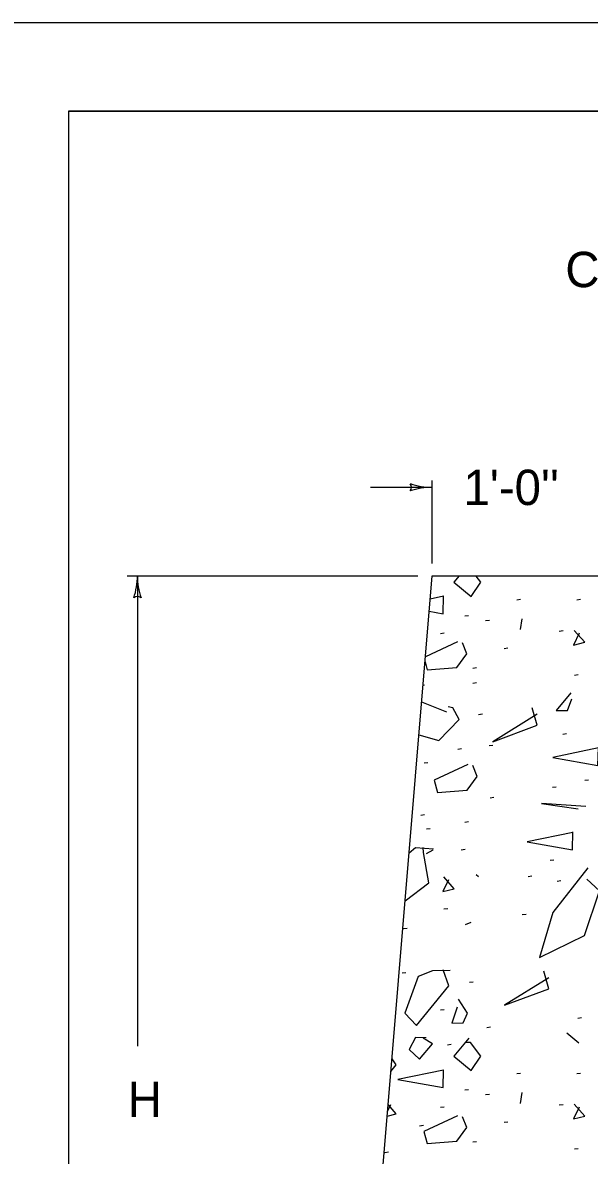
# Model space of a CAD drawing. Extents: x 997.6 to 1036.9, y 998.9 to 1022.7.
# Drawn here: x 1006.74 to 1009.94, y 1015.6 to 1022 of the extents above; entities that cross this region are included whole.
import ezdxf

# ---------------------------------------------------------------- set-up
doc = ezdxf.new("R2010")
doc.units = 0
for name, color, linetype in [('Level 1', 7, 'Continuous'), ('Level 10', 7, 'Continuous'), ('Level 11', 7, 'Continuous'), ('Level 14', 7, 'Continuous')]:
    doc.layers.add(name, color=color, linetype=linetype)

msp = doc.modelspace()

# ---------------------------------------------------------------- linework, layer by layer
at = {"layer": 'Level 1'}
for p, q in [((1009.0562, 1018.9413), (1009.0562, 1019.4105)), ((1008.7069, 1019.3727), (1009.0562, 1019.3727)), ((1007.3314, 1018.8727), (1008.9745, 1018.8727)), ((1007.3895, 1018.8727), (1007.3895, 1016.303)), ((1008.3895, 1010.8727), (1009.0562, 1018.8727)), ((1009.0562, 1018.8727), (1010.0562, 1018.8727)), ((1007.3895, 1016.303), (1007.3895, 1016.2119))]:
    msp.add_line(p, q, dxfattribs=at)
for points in [[(1009.2088, 1018.8713), (1009.1783, 1018.8353)], [(1009.1783, 1018.8353), (1009.277, 1018.7552)], [(1009.277, 1018.7552), (1009.3303, 1018.8353)], [(1009.3303, 1018.8353), (1009.3037, 1018.8704)], [(1009.1205, 1018.7563), (1009.0453, 1018.7408)], [(1009.1178, 1018.6577), (1009.1205, 1018.759)], [(1009.5556, 1018.7374), (1009.5342, 1018.7348)], [(1009.8939, 1018.7374), (1009.8726, 1018.7348)], [(1009.0394, 1018.6715), (1009.1178, 1018.6577)], [(1009.261, 1018.6458), (1009.2397, 1018.6431)], [(1009.5544, 1018.5685), (1009.5651, 1018.6298)], [(1009.3788, 1018.6196), (1009.3575, 1018.6169)], [(1009.7958, 1018.5607), (1009.7744, 1018.558)], [(1009.8858, 1018.5474), (1009.8538, 1018.4808), (1009.9178, 1018.4968), (1009.8591, 1018.5634)], [(1009.1982, 1018.4984), (1009.0181, 1018.4147)], [(1009.1236, 1018.5476), (1009.1023, 1018.5449)], [(1009.2515, 1018.4318), (1009.2275, 1018.4931)], [(1009.4836, 1018.4625), (1009.4622, 1018.4598)], [(1009.0156, 1018.3851), (1009.0274, 1018.341)], [(1009.1955, 1018.3543), (1009.2515, 1018.4318)], [(1009.0274, 1018.341), (1009.1955, 1018.3543)], [(1009.3068, 1018.3513), (1009.2855, 1018.3486)], [(1009.8808, 1018.312), (1009.8595, 1018.3093)], [(1009.0123, 1018.2531), (1009.0045, 1018.2521)], [(1009.3068, 1018.2662), (1009.2855, 1018.2635)], [(1009.8389, 1018.2111), (1009.7563, 1018.1098), (1009.8203, 1018.1098), (1009.8443, 1018.1764)], [(1009.1383, 1018.1018), (1008.9967, 1018.1578)], [(1009.173, 1018.1258), (1009.1463, 1018.1311)], [(1009.2077, 1018.0591), (1009.173, 1018.1258)], [(1009.6498, 1018.0891), (1009.3991, 1017.9343), (1009.6498, 1018.0278), (1009.6204, 1018.1264)], [(1009.0929, 1017.9417), (1009.2077, 1018.0591)], [(1009.3396, 1018.0895), (1009.3183, 1018.0868)], [(1008.9812, 1017.9726), (1009.0929, 1017.9417)], [(1009.8154, 1017.9782), (1009.7941, 1017.9755)], [(1009.2218, 1017.8931), (1009.2004, 1017.8904)], [(1009.3985, 1017.9128), (1009.3771, 1017.9101)], [(1009.9956, 1017.8989), (1009.7368, 1017.8456), (1009.9929, 1017.8003), (1009.9956, 1017.9016)], [(1009.0319, 1017.8146), (1009.0106, 1017.8119)], [(1009.2571, 1017.8047), (1009.0677, 1017.7167), (1009.0863, 1017.6473), (1009.2544, 1017.6606), (1009.3104, 1017.738), (1009.2864, 1017.7993)], [(1009.7565, 1017.6772), (1009.7352, 1017.6745)], [(1009.9398, 1017.7164), (1009.9184, 1017.7138)], [(1009.405, 1017.6183), (1009.3837, 1017.6156)], [(1009.9243, 1017.5683), (1009.6736, 1017.5843), (1009.8816, 1017.5549)], [(1009.0123, 1017.5201), (1008.991, 1017.5174)], [(1009.261, 1017.4808), (1009.2397, 1017.4781)], [(1009.0451, 1017.4415), (1009.0237, 1017.4388)], [(1009.8516, 1017.4212), (1009.5928, 1017.3678), (1009.8489, 1017.3225), (1009.8516, 1017.4238)], [(1008.9623, 1017.3336), (1008.9255, 1017.3038)], [(1009.0636, 1017.3256), (1008.9623, 1017.3336)], [(1009.0076, 1017.3069), (1009.0049, 1017.3363)], [(1009.0369, 1017.1362), (1009.0076, 1017.3069)], [(1009.0236, 1017.3016), (1009.0609, 1017.3229)], [(1009.2414, 1017.3238), (1009.22, 1017.3211)], [(1009.935, 1017.2216), (1009.7376, 1016.9682), (1009.6629, 1016.7148), (1009.9163, 1016.8375), (1010.0017, 1017.0908), (1009.9297, 1017.1575)], [(1009.7434, 1017.2648), (1009.7221, 1017.2622)], [(1009.1482, 1017.1533), (1009.1162, 1017.0867), (1009.1802, 1017.1027), (1009.1215, 1017.1693)], [(1009.317, 1017.1708), (1009.3037, 1017.1815)], [(1009.6191, 1017.1732), (1009.5977, 1017.1705)], [(1008.9031, 1017.0348), (1009.0369, 1017.1362)], [(1009.7827, 1017.147), (1009.7613, 1017.1443)], [(1009.1433, 1016.9899), (1009.1218, 1016.9873)], [(1009.2743, 1016.9122), (1009.2423, 1016.8988)], [(1009.5863, 1016.9572), (1009.565, 1016.9545)], [(1008.9142, 1016.8787), (1008.8928, 1016.876)], [(1009.157, 1016.6412), (1009.0583, 1016.6385), (1008.9756, 1016.6065), (1008.9009, 1016.3984), (1008.9676, 1016.3291), (1009.149, 1016.5532), (1009.1169, 1016.6438)], [(1008.9076, 1016.6273), (1008.8863, 1016.6247)], [(1009.7159, 1016.5988), (1009.4653, 1016.444), (1009.7159, 1016.5374), (1009.6866, 1016.6361)], [(1009.2872, 1016.5749), (1009.2658, 1016.5723)], [(1009.197, 1016.4331), (1009.1677, 1016.3424), (1009.2317, 1016.3451), (1009.2557, 1016.3984), (1009.205, 1016.4784)], [(1009.1236, 1016.4178), (1009.1023, 1016.4152)], [(1009.3854, 1016.3197), (1009.364, 1016.317)], [(1009.9005, 1016.3721), (1009.8792, 1016.3694)], [(1009.0209, 1016.2598), (1008.9623, 1016.2624), (1008.9249, 1016.1931), (1008.9836, 1016.1398), (1009.0583, 1016.2251), (1009.0049, 1016.2571)], [(1009.2637, 1016.2571), (1009.1783, 1016.1558), (1009.277, 1016.0757), (1009.3303, 1016.1558), (1009.2717, 1016.2331), (1009.2423, 1016.2331)], [(1009.8843, 1016.2304), (1009.8176, 1016.2864)], [(1009.1628, 1016.2215), (1009.1415, 1016.2188)], [(1008.8529, 1016.1077), (1008.8287, 1016.1418)], [(1008.8226, 1016.0689), (1008.8529, 1016.1077)], [(1009.1205, 1016.0768), (1008.8618, 1016.0235), (1009.1178, 1015.9782), (1009.1205, 1016.0795)], [(1009.5556, 1016.0579), (1009.5342, 1016.0553)], [(1009.8939, 1016.0579), (1009.8726, 1016.0553)], [(1009.261, 1015.9663), (1009.2397, 1015.9636)], [(1009.3788, 1015.9401), (1009.3575, 1015.9374)], [(1009.5544, 1015.889), (1009.5651, 1015.9503)], [(1008.8209, 1015.881), (1008.8039, 1015.8456)], [(1008.8529, 1015.8303), (1008.807, 1015.8826)], [(1009.7958, 1015.8812), (1009.7744, 1015.8785)], [(1009.8858, 1015.8679), (1009.8538, 1015.8013), (1009.9178, 1015.8173), (1009.8591, 1015.8839)], [(1008.8016, 1015.8175), (1008.8529, 1015.8303)], [(1009.1982, 1015.8189), (1009.0088, 1015.7309), (1009.0274, 1015.6615), (1009.1955, 1015.6748), (1009.2515, 1015.7523), (1009.2275, 1015.8136)], [(1009.1236, 1015.8681), (1009.1023, 1015.8654)], [(1009.0058, 1015.7634), (1008.9844, 1015.7608)], [(1009.4836, 1015.783), (1009.4622, 1015.7803)], [(1009.3068, 1015.6718), (1009.2855, 1015.6691)], [(1009.8808, 1015.6325), (1009.8595, 1015.6298)], [(1008.8094, 1015.6128), (1008.7881, 1015.6102)]]:
    msp.add_lwpolyline(points, dxfattribs=at)
for centre, radius, start, end in [((1008.9075, 1019.3727), 0.0313, 318.7746, 40.89129), ((1009.0562, 1018.9817), 0.3909, 90, 108.66878), ((1009.0562, 1019.7636), 0.3909, 251.34716, 269.99389), ((1009.0562, 1018.9817), 0.3909, 89.98778, 90), ((1006.9986, 1018.8727), 0.3909, 341.34716, 359.99389), ((1007.7804, 1018.8727), 0.3909, 179.98778, 180), ((1007.7804, 1018.8727), 0.3909, 180, 198.66878), ((1007.3895, 1018.724), 0.0313, 48.7746, 130.89129)]:
    msp.add_arc(centre, radius, start, end, dxfattribs=at)
at = {"layer": 'Level 10'}
for q in [(1035.5, 1021.5), (1007, 1000.5)]:
    msp.add_line((1007, 1021.5), q, dxfattribs=at)
at = {"layer": 'Level 11'}
msp.add_lwpolyline([(1007, 1000.5), (1035.5, 1000.5), (1035.5, 1021.5), (1007, 1021.5)], close=True, dxfattribs=at)
at = {"layer": 'Level 14'}
msp.add_line((1000, 1022), (1036, 1022), dxfattribs=at)

# ---------------------------------------------------------------- texts
at = {"layer": 'Level 1'}
for s, p in [('CASE III', (1009.8083, 1020.5043)), ("1'-0''", (1009.2328, 1019.2724)), ('H', (1007.3343, 1015.8123))]:
    msp.add_text(s, height=0.2, dxfattribs=at).set_placement(p)

doc.saveas('drawing.dxf')
